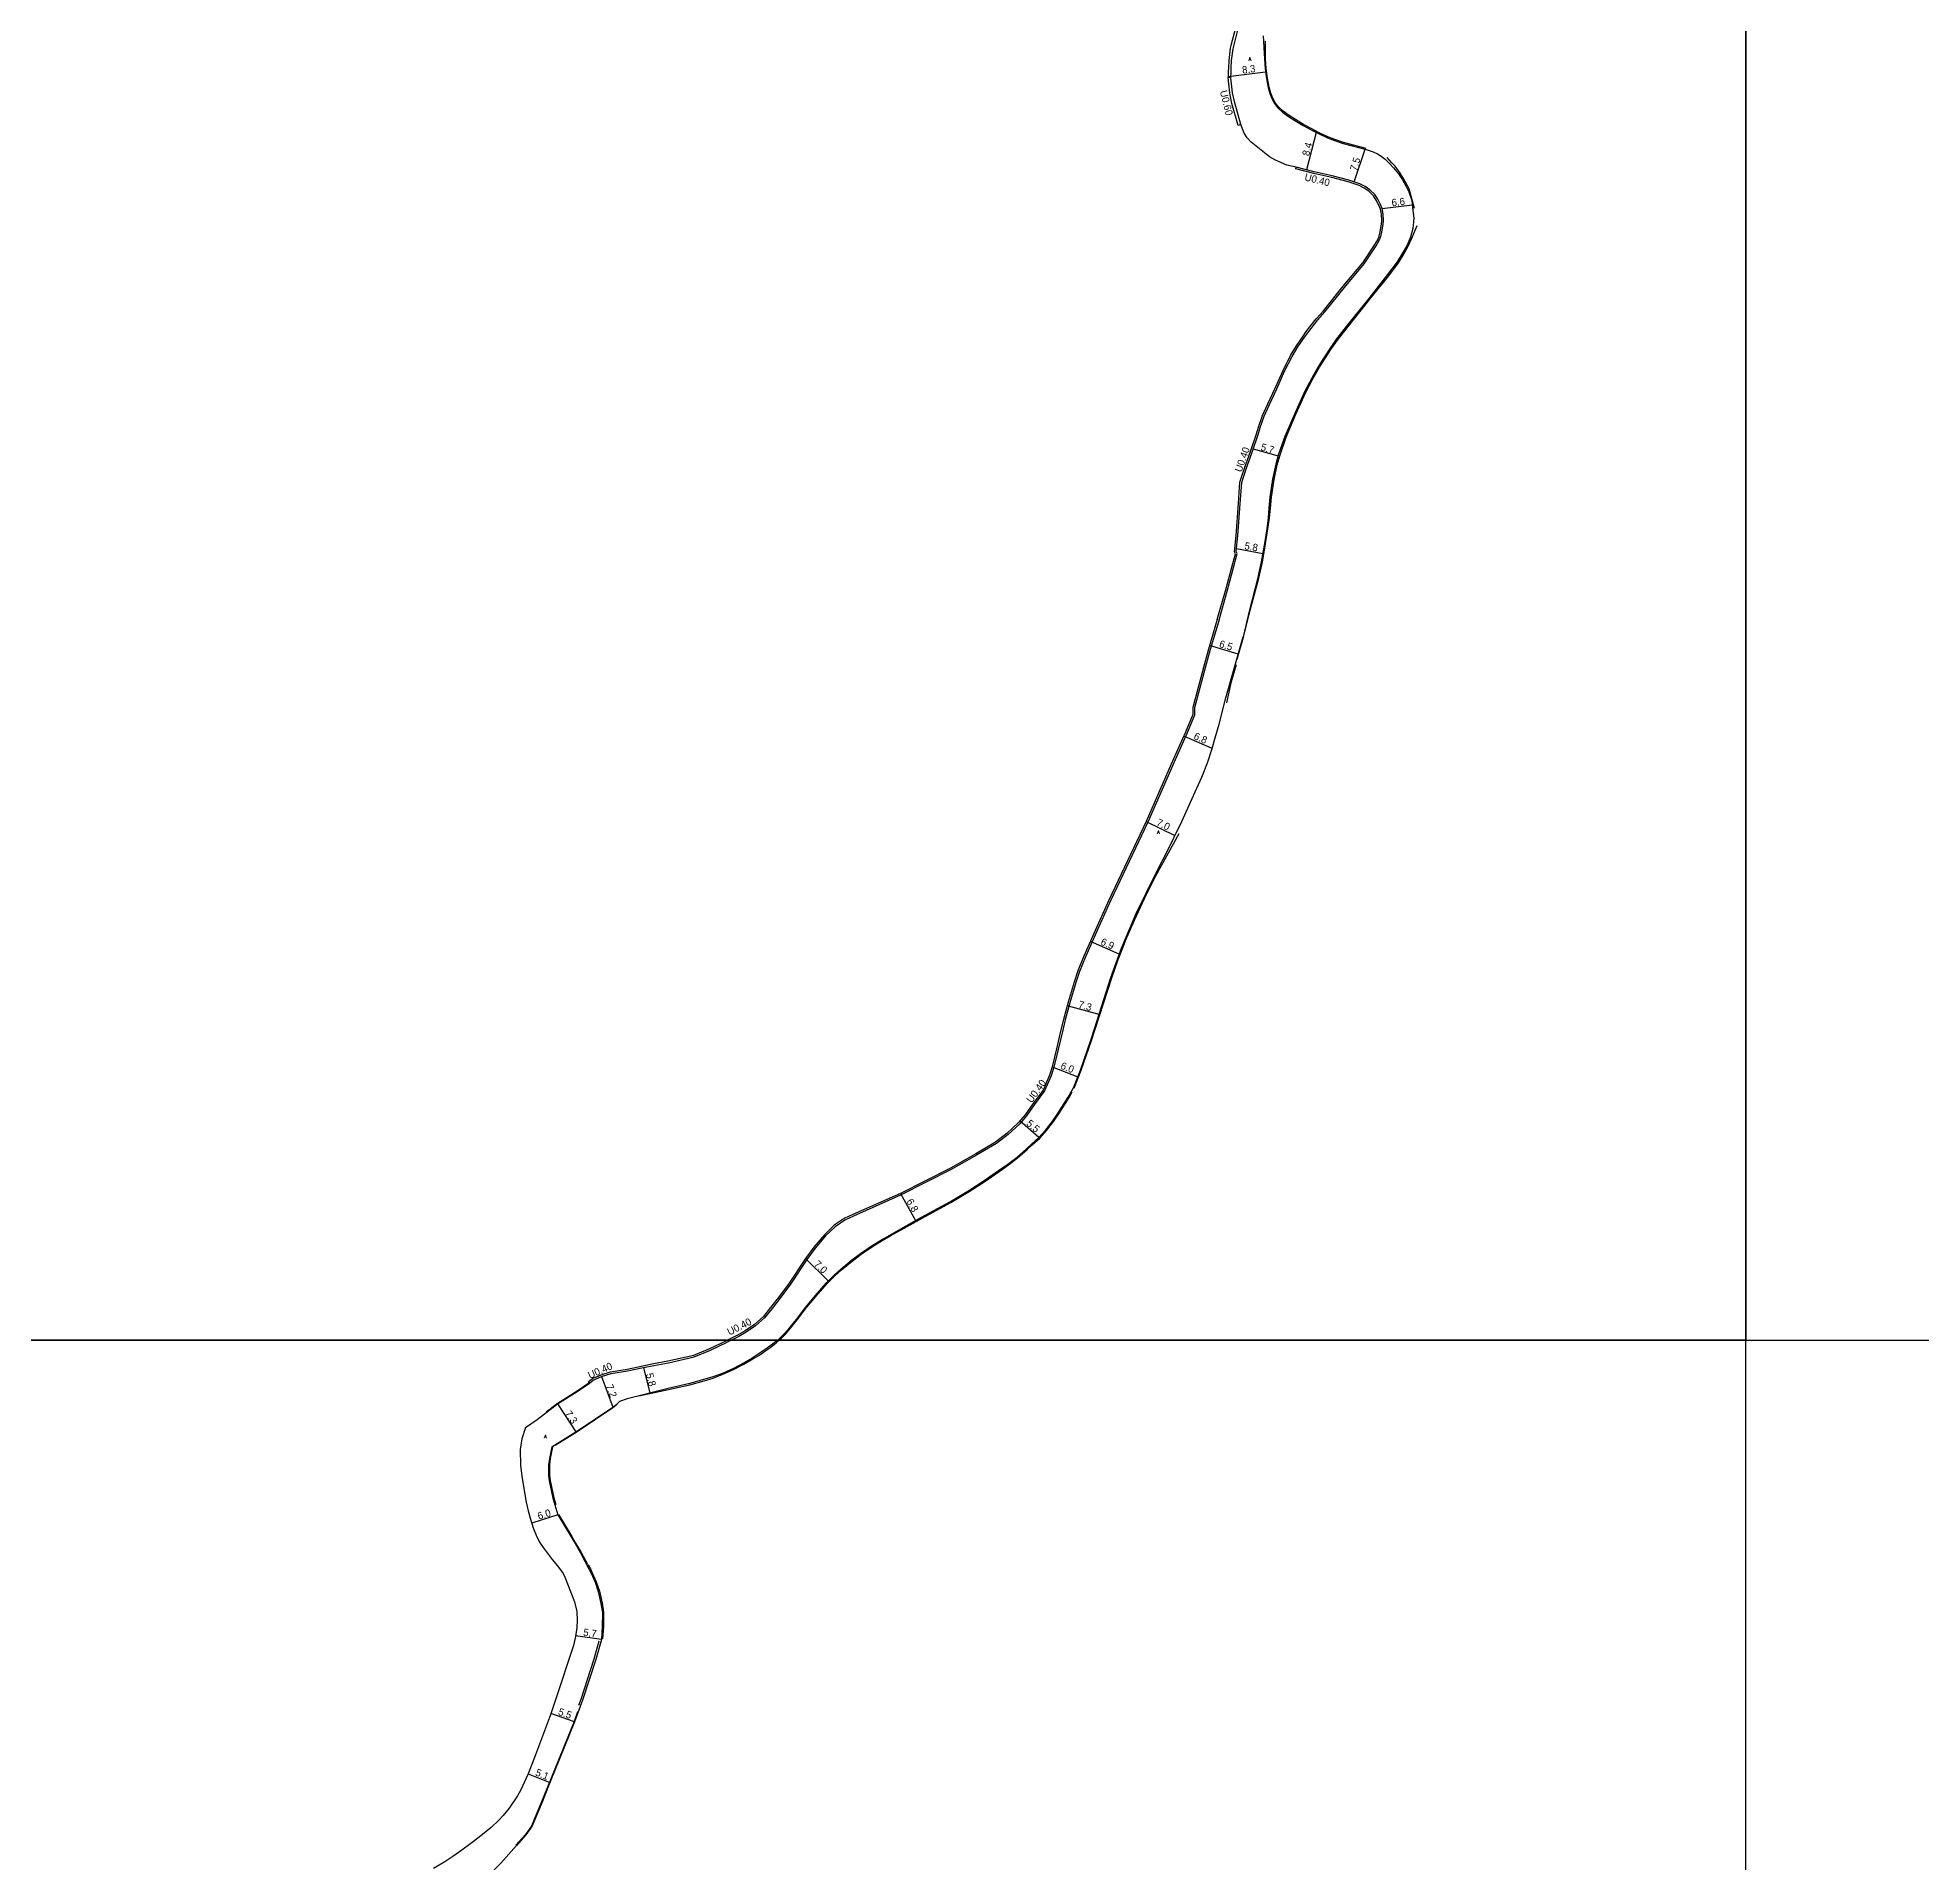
# Model space of a CAD drawing. Header units: metres. Extents: x -24000 to -21600, y -87000 to -84000.
# Drawn here: x -22773.7 to -22361.4, y -85314.4 to -84915 of the extents above; entities that cross this region are included whole.
import ezdxf

# ---------------------------------------------------------------- set-up
doc = ezdxf.new("R2010")
doc.units = ezdxf.units.M
doc.header["$LTSCALE"] = 2.5
for name, color, linetype in [('側溝・桝', 7, 'Continuous'), ('図郭', 7, 'Continuous'), ('幅員', 7, 'Continuous'), ('歩道・分離帯・安全施設', 7, 'Continuous'), ('舗装', 7, 'Continuous'), ('道路', 7, 'Continuous')]:
    doc.layers.add(name, color=color, linetype=linetype)
doc.styles.get("Standard").update_dxf_attribs({"font": ''})
doc.styles.add('YOKO_DECO', font='txt.shx', dxfattribs={"bigfont": 'extfont.shx'})
doc.styles.get('Standard').set_extended_font_data('@MS PGothic')

msp = doc.modelspace()

# ---------------------------------------------------------------- linework, layer by layer
at = {"layer": '側溝・桝'}
for points in [[(-22512.65, -84923.8), (-22512.61, -84922.47), (-22512.57, -84921.68), (-22512.51, -84920.06), (-22512.19, -84917.47), (-22512.05, -84916.87), (-22511, -84912.84), (-22509.6, -84906.92), (-22508.62, -84902.97), (-22507.99, -84900.57), (-22506.95, -84896.39), (-22505.37, -84890.11), (-22503.74, -84882.87), (-22503.93, -84882.83)], [(-22510.47, -84934.06), (-22511.83, -84929.26), (-22512.29, -84927.1), (-22512.65, -84923.8), (-22513.28, -84923.78)], [(-22515.26, -85042.43), (-22513.48, -85036.14), (-22512.43, -85032.34), (-22512.07, -85030.99), (-22511.26, -85027.89), (-22511.47, -85027.45), (-22511.13, -85023.96), (-22510.63, -85017), (-22510.3, -85012.36), (-22509.3, -85009.37), (-22508.03, -85005.71), (-22506.73, -85001.83), (-22506.26, -85000.35), (-22505.35, -84997.85), (-22504.21, -84995.32), (-22502.6, -84991.88), (-22500.9, -84988), (-22499.27, -84984.79), (-22497.98, -84982.66), (-22496.53, -84980.56), (-22495.85, -84979.58), (-22493.67, -84976.77), (-22492.13, -84975.04), (-22487.82, -84969.68), (-22483.48, -84964.52), (-22480.91, -84960.6), (-22480.19, -84959.41), (-22479.87, -84958.53), (-22479.64, -84957.6), (-22479.46, -84956.62), (-22479.36, -84955.84), (-22479.29, -84955.06), (-22479.33, -84953.63), (-22479.56, -84952.41), (-22480, -84951.38), (-22480.53, -84950.37), (-22481.19, -84949.36), (-22482.24, -84948.35), (-22483.27, -84947.63), (-22484.47, -84947.03), (-22486.89, -84946.19), (-22490.49, -84945.28), (-22494.45, -84944.39), (-22498.36, -84943.35)], [(-22515.26, -85042.43), (-22517.18, -85048.92), (-22518.31, -85052.94), (-22520.63, -85061.63), (-22520.6, -85063.23), (-22522.26, -85067.12), (-22524.83, -85073), (-22530.83, -85086.69), (-22539, -85103.9), (-22541.62, -85109.73), (-22544.45, -85116.12), (-22545.75, -85119.31), (-22546.57, -85121.78), (-22547.91, -85126.16), (-22548.93, -85129.93), (-22549.46, -85132.18), (-22550.43, -85136.38), (-22551.36, -85140.29), (-22551.95, -85142.17), (-22553.42, -85145.48), (-22555.66, -85148.54), (-22557.38, -85150.93), (-22558.86, -85152.65), (-22561.38, -85154.97), (-22563.96, -85156.97), (-22568.3, -85159.55), (-22573.84, -85162.67), (-22584.8, -85168.22), (-22595.21, -85172.88), (-22597.09, -85173.73), (-22599.23, -85175.17), (-22601.31, -85177.18), (-22603.6, -85179.87), (-22605.43, -85182.37), (-22608.99, -85187.71), (-22611.08, -85190.61), (-22613.04, -85193.09), (-22614.7, -85195.13), (-22616.66, -85196.89), (-22618.69, -85198.28), (-22620.29, -85199.16), (-22621.93, -85200)], [(-22648.26, -85207.32), (-22644.67, -85206.71), (-22641.19, -85205.96), (-22638.88, -85205.51), (-22635.72, -85204.93), (-22630.06, -85203.67), (-22626.47, -85202.17), (-22622.83, -85200.46)], [(-22621.93, -85200), (-22622.83, -85200.46)], [(-22652.13, -85208.72), (-22650.32, -85207.91), (-22648.26, -85207.32)], [(-22652.98, -85209.38), (-22652.13, -85208.72)]]:
    msp.add_lwpolyline(points, dxfattribs=at)
at = {"layer": '図郭'}
for points in [[(-23200, -85200), (-22400, -85200), (-22400, -84600), (-23200, -84600)], [(-22400, -85200), (-21600, -85200), (-21600, -84600), (-22400, -84600)], [(-23200, -85800), (-22400, -85800), (-22400, -85200), (-23200, -85200)]]:
    msp.add_lwpolyline(points, close=True, dxfattribs=at)
at = {"layer": '幅員'}
for points in [[(-22513.27, -84923.55), (-22505.08, -84922.52)], [(-22493.99, -84935.77), (-22496.15, -84943.94)], [(-22485.67, -84946.61), (-22483.32, -84939.46)], [(-22479.56, -84952.41), (-22472.99, -84951.61)], [(-22507.78, -85004.98), (-22502.33, -85006.53)], [(-22511.41, -85026.82), (-22505.68, -85027.87)], [(-22650.32, -85207.91), (-22647.87, -85214.68)], [(-22641.19, -85205.96), (-22639.76, -85211.61)], [(-22659.98, -85213.95), (-22655.94, -85220.03)]]:
    msp.add_lwpolyline(points, dxfattribs=at)
at = {"layer": '幅員', "flags": 128}
for points in [[(-22511.06, -85049.88), (-22517.32, -85048.03)], [(-22516.77, -85070.54), (-22522.99, -85067.82)], [(-22531.19, -85086.53), (-22524.92, -85089.58)], [(-22537.09, -85115.56), (-22543.39, -85112.77)], [(-22541.5, -85128.77), (-22548.5, -85126.87)], [(-22551.73, -85140.19), (-22546.17, -85142.36)], [(-22554.64, -85155.63), (-22558.84, -85152.04)], [(-22584.97, -85167.88), (-22581.63, -85173.85)], [(-22605.74, -85182.15), (-22600.72, -85187.07)], [(-22659.87, -85238.23), (-22665.59, -85240.05)], [(-22650.36, -85265.46), (-22656.02, -85264.68)], [(-22656.23, -85283.48), (-22661.41, -85281.7)], [(-22666.39, -85294.86), (-22661.63, -85296.8)]]:
    msp.add_lwpolyline(points, dxfattribs=at)
at = {"layer": '歩道・分離帯・安全施設'}
for points in [[(-22483.04, -84939.32), (-22488.02, -84937.94), (-22489.95, -84937.29), (-22491.47, -84936.71), (-22493.36, -84935.83), (-22494.97, -84935), (-22496.76, -84934.03), (-22498.56, -84932.96), (-22499.93, -84932.06), (-22501.23, -84931.12), (-22502.19, -84930.24), (-22502.9, -84929.34), (-22503.49, -84928.26), (-22503.93, -84927.15), (-22504.31, -84925.87), (-22504.66, -84923.93), (-22504.93, -84921.81), (-22505.06, -84919.7), (-22505.06, -84915.81)], [(-22472.53, -84952.4), (-22473.64, -84948.08), (-22474.82, -84946), (-22475.66, -84944.66), (-22476.73, -84943.18), (-22477.42, -84942.42), (-22478.51, -84941.24)], [(-22511.26, -85051), (-22509.87, -85046.17), (-22508.44, -85040.28), (-22506.62, -85033.55), (-22505.73, -85029.8), (-22505.07, -85025.81), (-22504.57, -85022.53), (-22504.19, -85020.15), (-22504.01, -85017.99), (-22503.81, -85015.57), (-22503.22, -85011.69), (-22502.53, -85008.5), (-22501.88, -85006.32), (-22500.54, -85002.43), (-22498.42, -84997.38), (-22496.25, -84992.59), (-22494.7, -84989.65), (-22493.29, -84987.16), (-22492.11, -84985.27), (-22490.62, -84983.01), (-22489.33, -84981.21), (-22486.92, -84978.12), (-22482.25, -84972.25), (-22478.11, -84967.11), (-22476.02, -84964.27), (-22474.74, -84962.26), (-22473.94, -84960.82), (-22473.03, -84958.79), (-22471.92, -84956.1)], [(-22513.58, -85060.55), (-22512.54, -85055.93), (-22511.43, -85052.17)], [(-22537.32, -85116.7), (-22535.39, -85111.9), (-22533.78, -85108.14), (-22532.01, -85104.29), (-22531.03, -85102.25), (-22529.04, -85098.29), (-22523.99, -85089.16)], [(-22546.94, -85144.85), (-22545.42, -85140.95), (-22543.12, -85134.44), (-22542.32, -85131.94), (-22538.72, -85120.7), (-22537.32, -85116.7)], [(-22611.44, -85200), (-22610.12, -85198.65), (-22608.97, -85197.34), (-22607.54, -85195.58), (-22605.47, -85192.88), (-22603.04, -85189.91), (-22600.87, -85187.52), (-22599.25, -85185.87), (-22597.87, -85184.64), (-22595.53, -85182.68), (-22593.56, -85181.19), (-22591.04, -85179.47), (-22588.97, -85178.19), (-22587.16, -85177.17), (-22584.79, -85175.85), (-22580.23, -85173.31), (-22573.9, -85169.84), (-22569.88, -85167.47), (-22566.49, -85165.25), (-22562.62, -85162.55), (-22561.34, -85161.64), (-22559.32, -85160.13), (-22557.19, -85158.31), (-22556.1, -85157.29), (-22554.49, -85155.78), (-22552.98, -85154.13), (-22551.6, -85152.36), (-22550.31, -85150.49), (-22548.05, -85146.92), (-22547.37, -85145.68)], [(-22642.18, -85212.19), (-22635.71, -85210.8), (-22631.01, -85209.73), (-22627.85, -85208.89), (-22625.91, -85208.29), (-22623.79, -85207.46), (-22621.45, -85206.4), (-22619.2, -85205.28), (-22617.23, -85204.11), (-22615.95, -85203.37), (-22614.37, -85202.29), (-22613.28, -85201.49), (-22612.13, -85200.57)], [(-22612.13, -85200.57), (-22611.46, -85200.02), (-22611.44, -85200)], [(-22653.08, -85209.4), (-22655.7, -85211.18), (-22660.02, -85213.89), (-22662.47, -85215.74)], [(-22660.48, -85222.94), (-22655.9, -85220.09), (-22651.62, -85217.26), (-22647.83, -85214.74), (-22646.91, -85213.97)], [(-22661.05, -85223.35), (-22661.56, -85225.91), (-22661.74, -85227.26), (-22661.75, -85229.59), (-22661.6, -85230.71), (-22660.79, -85234.51), (-22660.36, -85235.95)], [(-22659.73, -85238.17), (-22656.83, -85242.97), (-22656, -85244.42), (-22654.79, -85246.43), (-22653.44, -85249)], [(-22653.25, -85249.11), (-22652.77, -85250.02), (-22652.35, -85250.86), (-22651.49, -85252.84), (-22650.81, -85254.93), (-22650.2, -85257.52), (-22649.89, -85259.53), (-22649.9, -85262.63), (-22650.09, -85265.33)], [(-22650.91, -85265.87), (-22652, -85269.77), (-22654.88, -85278.58), (-22655.38, -85279.93)], [(-22655.56, -85281.27), (-22656.35, -85283.43), (-22659.78, -85291.91), (-22662.17, -85297.78), (-22663.46, -85301.01), (-22665.05, -85304.83), (-22665.69, -85306.34), (-22666.96, -85308.13), (-22669.06, -85310.47)]]:
    msp.add_lwpolyline(points, dxfattribs=at)
at = {"layer": '道路'}
for points in [[(-22511.61, -84912.69), (-22512.66, -84916.72), (-22512.81, -84917.36), (-22513.14, -84920), (-22513.2, -84921.65), (-22513.24, -84922.44), (-22513.28, -84923.78)], [(-22505.62, -84914.63), (-22505.29, -84919.7), (-22505.16, -84921.83), (-22504.9, -84923.97), (-22504.54, -84925.93), (-22504.16, -84927.23), (-22503.7, -84928.36), (-22503.09, -84929.47), (-22502.37, -84930.4), (-22501.38, -84931.31), (-22500.07, -84932.26), (-22498.69, -84933.16), (-22496.87, -84934.24), (-22495.08, -84935.21), (-22493.46, -84936.04), (-22491.56, -84936.93), (-22490.03, -84937.51), (-22488.08, -84938.17), (-22483.06, -84939.54), (-22481.55, -84940.04), (-22480.58, -84940.48), (-22479.81, -84940.97), (-22478.92, -84941.62), (-22477.89, -84942.64), (-22477.09, -84943.49), (-22476.01, -84944.84), (-22475.14, -84946.13), (-22474.29, -84947.6), (-22473.75, -84948.78), (-22473.11, -84950.64), (-22472.92, -84952.19), (-22472.66, -84954.59), (-22472.87, -84956.8), (-22473.39, -84958.67), (-22474.19, -84960.6), (-22475.03, -84962.07), (-22476.27, -84964.09), (-22478.41, -84966.83), (-22482.46, -84972.08), (-22487.16, -84977.88), (-22489.54, -84980.95), (-22490.82, -84982.78), (-22492.33, -84985.09), (-22493.57, -84987.03), (-22494.97, -84989.51), (-22496.53, -84992.54), (-22498.68, -84997.24), (-22500.83, -85002.33), (-22502.23, -85006.17), (-22502.85, -85008.37), (-22503.53, -85011.6), (-22504.12, -85015.54), (-22504.33, -85017.97), (-22504.53, -85020.09), (-22504.81, -85022.46), (-22505.29, -85025.71), (-22506.02, -85029.71), (-22506.83, -85033.44), (-22508.57, -85040.23), (-22510, -85046.1)], [(-22515.64, -85042.32), (-22513.85, -85036.04), (-22512.8, -85032.24), (-22512.44, -85030.89), (-22511.67, -85027.93), (-22511.87, -85027.52), (-22511.51, -85023.93), (-22511.01, -85016.97), (-22510.68, -85012.28), (-22509.67, -85009.24), (-22508.39, -85005.59), (-22507.09, -85001.71), (-22506.63, -85000.23), (-22505.71, -84997.71), (-22504.56, -84995.16), (-22502.95, -84991.72), (-22501.25, -84987.83), (-22499.6, -84984.6), (-22498.31, -84982.45), (-22496.84, -84980.34), (-22496.16, -84979.35), (-22493.97, -84976.52), (-22492.42, -84974.79), (-22488.12, -84969.43), (-22483.79, -84964.29), (-22481.24, -84960.4), (-22480.54, -84959.24), (-22480.25, -84958.43), (-22480.02, -84957.52), (-22479.84, -84956.56), (-22479.74, -84955.81), (-22479.67, -84955.06), (-22479.71, -84953.67), (-22479.93, -84952.53), (-22480.36, -84951.54), (-22480.86, -84950.56), (-22481.49, -84949.61), (-22482.48, -84948.65), (-22483.47, -84947.96), (-22484.62, -84947.39), (-22487, -84946.56), (-22490.58, -84945.65), (-22494.55, -84944.77), (-22498.46, -84943.73), (-22498.36, -84943.35), (-22500.43, -84942.9), (-22502.92, -84941.85), (-22504.2, -84941.11), (-22508.24, -84937.88), (-22509.13, -84936.94), (-22509.77, -84935.92), (-22510.47, -84934.06), (-22511.07, -84934.25), (-22512.44, -84929.42), (-22512.92, -84927.2), (-22513.28, -84923.78)], [(-22515.64, -85042.32), (-22517.55, -85048.82), (-22518.68, -85052.84), (-22521.01, -85061.59), (-22520.99, -85063.15), (-22522.62, -85066.97), (-22525.18, -85072.84), (-22531.19, -85086.53), (-22539.35, -85103.74), (-22541.98, -85109.57), (-22544.8, -85115.97), (-22546.11, -85119.17), (-22546.94, -85121.67), (-22548.28, -85126.06), (-22549.31, -85129.83), (-22549.83, -85132.09), (-22550.81, -85136.29), (-22551.73, -85140.19), (-22552.31, -85142.03), (-22553.75, -85145.29), (-22555.97, -85148.31), (-22557.68, -85150.69), (-22559.13, -85152.38), (-22561.63, -85154.68), (-22564.17, -85156.65), (-22568.49, -85159.21), (-22574.02, -85162.33), (-22584.97, -85167.88), (-22595.37, -85172.52), (-22597.27, -85173.39), (-22599.47, -85174.87), (-22601.59, -85176.92), (-22603.9, -85179.63), (-22605.74, -85182.15), (-22609.3, -85187.49), (-22611.39, -85190.38), (-22613.34, -85192.85), (-22614.98, -85194.86), (-22616.9, -85196.59), (-22618.89, -85197.95), (-22620.47, -85198.82), (-22622.79, -85200)], [(-22611.8, -85200), (-22611.6, -85199.86), (-22610.28, -85198.5), (-22609.14, -85197.21), (-22607.7, -85195.45), (-22605.64, -85192.75), (-22603.2, -85189.77), (-22601.02, -85187.37), (-22599.39, -85185.71), (-22598.01, -85184.48), (-22595.66, -85182.51), (-22593.69, -85181.02), (-22591.16, -85179.29), (-22589.08, -85178.01), (-22587.26, -85176.99), (-22584.89, -85175.67), (-22580.34, -85173.12), (-22574, -85169.65), (-22570, -85167.28), (-22566.61, -85165.07), (-22562.74, -85162.37), (-22561.47, -85161.47), (-22559.45, -85159.96), (-22557.34, -85158.15), (-22556.25, -85157.14), (-22554.64, -85155.63), (-22553.14, -85153.99), (-22551.77, -85152.24), (-22550.49, -85150.38), (-22548.23, -85146.81), (-22547.11, -85144.77), (-22545.59, -85140.89), (-22543.3, -85134.38), (-22542.5, -85131.88), (-22538.89, -85120.64), (-22537.5, -85116.64), (-22536.59, -85114.25), (-22533.37, -85106.68), (-22531.2, -85102.17), (-22528.33, -85096.45), (-22526.85, -85093.56), (-22523.41, -85086.49), (-22521.77, -85082.97), (-22520.45, -85080.02), (-22519.03, -85076.84), (-22517.79, -85073.68), (-22516.77, -85070.54), (-22516.12, -85068.21), (-22515.26, -85065.21), (-22513.74, -85059.44), (-22510, -85046.1)], [(-22648.35, -85206.94), (-22644.74, -85206.34), (-22641.27, -85205.58), (-22638.95, -85205.13), (-22635.8, -85204.55), (-22630.18, -85203.3), (-22626.63, -85201.82), (-22622.89, -85200.06), (-22622.79, -85200)], [(-22612.31, -85200.35), (-22613.49, -85201.29), (-22614.52, -85202.04), (-22617.36, -85203.93), (-22619.27, -85205.02), (-22621.49, -85206.17), (-22623.85, -85207.26), (-22625.96, -85208.05), (-22631.02, -85209.5), (-22635.73, -85210.58), (-22644.7, -85212.86), (-22646.4, -85213.43), (-22647.01, -85213.96)], [(-22612.31, -85200.35), (-22611.8, -85200)], [(-22652.32, -85208.38), (-22650.45, -85207.55), (-22648.35, -85206.94)], [(-22664.45, -85217.34), (-22659.98, -85213.95), (-22655.66, -85211.24)], [(-22655.66, -85211.24), (-22652.98, -85209.38), (-22653.21, -85209.06), (-22652.32, -85208.38)], [(-22661.22, -85223.32), (-22655.94, -85220.03), (-22647.87, -85214.68), (-22647.01, -85213.96)], [(-22666.95, -85219.13), (-22667.75, -85221.58), (-22668.1, -85223.89), (-22668.09, -85227.36), (-22667.79, -85229.77), (-22667.27, -85232.91), (-22666.8, -85235.45), (-22666.42, -85237.32), (-22665.87, -85239.19), (-22665.27, -85241.08), (-22664.66, -85242.64), (-22663.89, -85244.2), (-22663.14, -85245.36), (-22661.1, -85248.01), (-22659.96, -85249.34), (-22658.76, -85251.02), (-22658.27, -85251.99), (-22656.28, -85257.27), (-22655.76, -85259.36), (-22655.69, -85261.34), (-22655.77, -85262.89), (-22656.04, -85264.84), (-22656.49, -85266.79), (-22660.45, -85278.89), (-22661.5, -85281.95), (-22664.76, -85290.71), (-22666.39, -85294.86), (-22668.06, -85298.52), (-22668.75, -85299.7), (-22670.57, -85302.4), (-22671.83, -85304.01), (-22672.78, -85304.99), (-22674.51, -85306.61), (-22677.11, -85308.74), (-22678.92, -85310.08), (-22680.89, -85311.54), (-22682.87, -85312.92), (-22684.65, -85314.11), (-22687.1, -85315.6)], [(-22666.95, -85219.13), (-22664.45, -85217.34)], [(-22661.22, -85223.32), (-22661.73, -85225.88), (-22661.91, -85227.25), (-22661.92, -85229.6), (-22661.77, -85230.74), (-22660.96, -85234.55), (-22659.87, -85238.23), (-22656.96, -85243.05), (-22656.13, -85244.5), (-22654.93, -85246.5), (-22653.01, -85250.14), (-22652.6, -85250.97), (-22651.74, -85252.94), (-22651.07, -85255.01), (-22650.46, -85257.57), (-22650.15, -85259.55), (-22650.17, -85262.62), (-22650.36, -85265.46)], [(-22650.36, -85265.46), (-22651.6, -85269.89), (-22654.49, -85278.72), (-22656.23, -85283.48), (-22659.66, -85291.96), (-22662.05, -85297.83), (-22663.34, -85301.06), (-22664.93, -85304.88), (-22665.58, -85306.4), (-22666.86, -85308.21), (-22668.96, -85310.55)], [(-22668.96, -85310.55), (-22672.34, -85314.39), (-22674.49, -85316.53), (-22678.72, -85319.46), (-22688.05, -85324.51), (-22699.74, -85332.05), (-22709.93, -85338.98), (-22713.5, -85341.11), (-22715.64, -85342.27), (-22718.09, -85343.49), (-22720.21, -85344.47), (-22722.44, -85345.34), (-22726.51, -85346.7), (-22731.51, -85347.72)]]:
    msp.add_lwpolyline(points, dxfattribs=at)

# ---------------------------------------------------------------- texts
at = {"layer": '側溝・桝'}
for s, rotation, p in [('U0.60', 284, (-22515.08, -84926.79)), ('U0.40', 346, (-22496.67, -84946.24)), ('U0.40', 70, (-22510.38, -85010.23)), ('U0.40', 54.1801, (-22556.22, -85148.24)), ('U0.40', 26.9414, (-22622.33, -85199.01)), ('U0.40', 24, (-22652.88, -85208.5))]:
    msp.add_text(s, height=1.6, rotation=rotation, dxfattribs=at).set_placement(p)
at = {"layer": '幅員'}
for s, rotation, p in [('8.3', 7, (-22510.11, -84922.92)), ('8.4', 75, (-22495.57, -84941.04)), ('7.5', 72, (-22485.15, -84944.33)), ('6.6', 7, (-22477.41, -84951.96)), ('5.7', 344, (-22506.26, -85005.29)), ('5.8', 350, (-22509.78, -85026.95)), ('6.5', 343.543, (-22515.35, -85048.35)), ('6.8', 336.3987, (-22520.95, -85068.43)), ('7.0', 334.0176, (-22529.09, -85087.27)), ('6.9', 336.1556, (-22541.3, -85113.42)), ('7.3', 344.8337, (-22546.16, -85127.25)), ('6.0', 338.6672, (-22550.07, -85140.57)), ('5.5', 319.4111, (-22557.55, -85152.81)), ('6.8', 299.1865, (-22583.71, -85169.62)), ('7.0', 315.5616, (-22603.97, -85183.53)), ('5.8', 284, (-22640.64, -85207.42)), ('7.2', 290, (-22649.41, -85209.99)), ('7.3', 304, (-22658.43, -85216.06)), ('6.0', 17.691, (-22664.04, -85239.3)), ('5.7', 352.1202, (-22654.41, -85264.65)), ('5.5', 340.9878, (-22659.95, -85281.93)), ('5.1', 337.8028, (-22664.96, -85295.17))]:
    msp.add_text(s, height=1.6, rotation=rotation, dxfattribs=at).set_placement(p)
at = {"layer": '舗装', "style": 'YOKO_DECO'}
for p in [(-22508.8, -84920.09, 696.6), (-22528.82, -85089.21, 697.81), (-22662.9, -85221.42, 697.01)]:
    msp.add_text('A', height=0.75, dxfattribs=at).set_placement(p)

doc.saveas('drawing.dxf')
